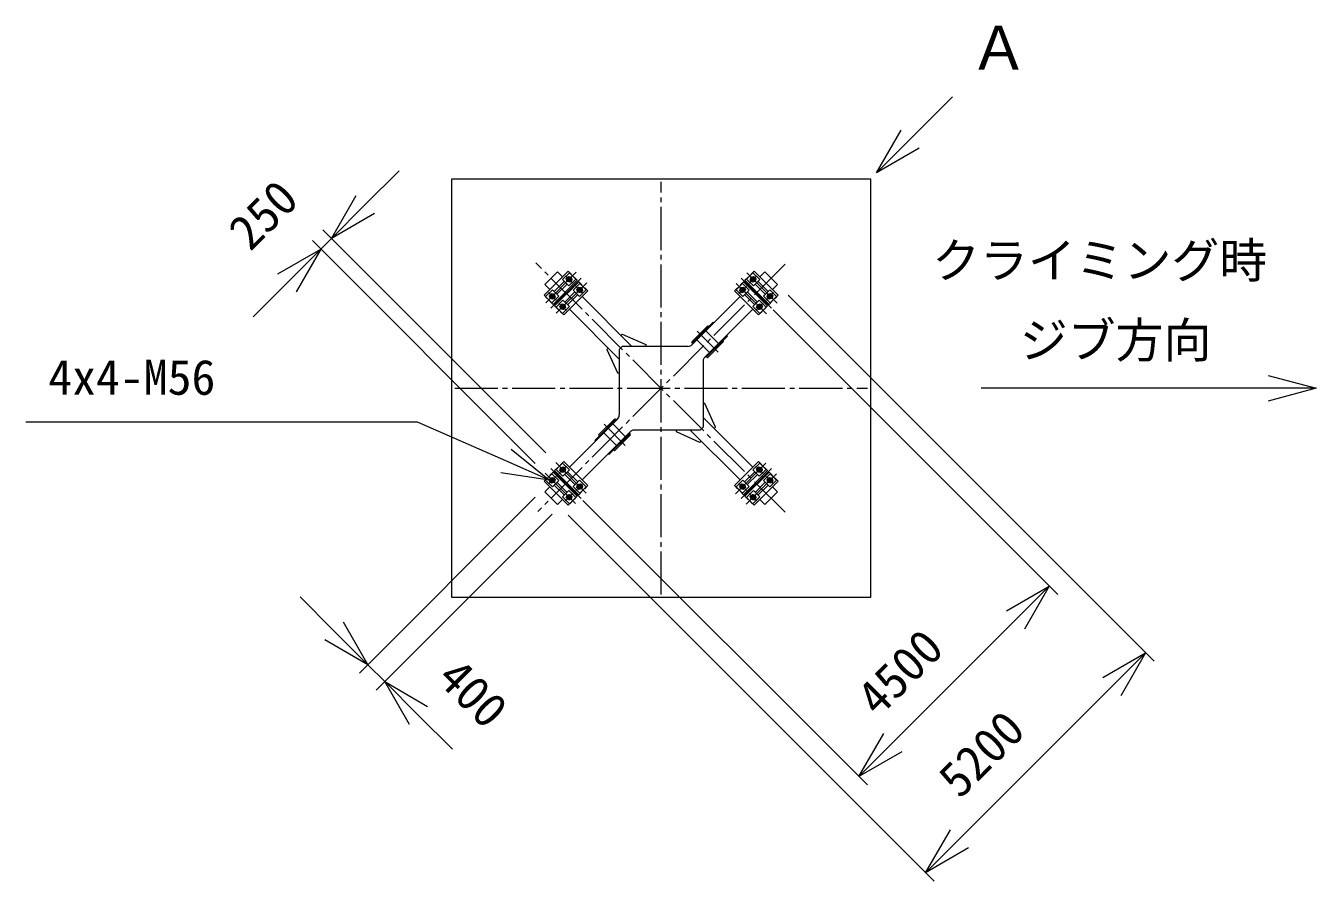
# Model space of a CAD drawing. Units: millimetres, scale not verified. Extents: x -37082 to 37030, y -50564 to 50567.
# Drawn here: x -33296 to -11727, y -50564 to -36266 of the extents above; entities that cross this region are included whole.
import ezdxf
from ezdxf.enums import TextEntityAlignment as Align

# ---------------------------------------------------------------- set-up
doc = ezdxf.new("R2010")
doc.units = ezdxf.units.MM
doc.header["$LTSCALE"] = 80
doc.header["$PDMODE"] = 32
doc.header["$PDSIZE"] = 40
doc.linetypes.add('CHAIN2', pattern=[12, 9, -1, 1, -1])
for name, color, linetype, lineweight in [('0-1_10 常用実線', 3, 'Continuous', 18), ('0-3_12 常用一点鎖線', 3, 'CHAIN2', 18), ('0-4_05 寸法', 7, 'Continuous', 18), ('0-7_21 躯体・土木、細線', 1, 'Continuous', 18)]:
    doc.layers.add(name, color=color, linetype=linetype, lineweight=lineweight)
doc.styles.add('ＭＳ ゴシック', font='')
doc.styles.get('ＭＳ ゴシック').set_extended_font_data('MS Gothic')

msp = doc.modelspace()

# ---------------------------------------------------------------- linework, layer by layer
at = {"layer": '0-1_10 常用実線'}
for p, q in [((-24463.56, -40706.6), (-24293.86, -40536.9)), ((-24261.76, -40490.6), (-24227.06, -40455.9)), ((-24249.06, -40538), (-24261.76, -40490.6)), ((-24201.66, -40550.7), (-24249.06, -40538)), ((-24227.06, -40455.9), (-24179.66, -40468.6)), ((-24166.96, -40516), (-24201.66, -40550.7)), ((-24179.66, -40468.6), (-24166.96, -40516)), ((-21185.86, -40516), (-21173.16, -40468.6)), ((-21151.16, -40550.7), (-21185.86, -40516)), ((-21173.16, -40468.6), (-21125.76, -40455.9)), ((-21103.76, -40538), (-21151.16, -40550.7)), ((-21132.76, -40463), (-21098.06, -40497.7)), ((-21091.06, -40490.6), (-21103.76, -40538)), ((-21058.86, -40536.9), (-20889.16, -40706.6)), ((-24537.56, -40780.5), (-24502.86, -40745.8)), ((-24509.86, -40738.8), (-24462.46, -40751.5)), ((-24462.46, -40751.5), (-24449.76, -40798.9)), ((-24417.66, -40752.6), (-24247.96, -40582.9)), ((-24286.86, -40883.4), (-24117.16, -40713.7)), ((-24240.86, -40929.4), (-24071.16, -40759.7)), ((-24173.66, -40614.7), (-24148.96, -40639.4)), ((-24084.96, -40667.4), (-24050.26, -40632.7)), ((-24072.26, -40714.8), (-24084.96, -40667.4)), ((-24024.86, -40727.5), (-24072.26, -40714.8)), ((-24050.26, -40632.7), (-24002.86, -40645.4)), ((-23990.16, -40692.8), (-24024.86, -40727.5)), ((-24002.86, -40645.4), (-23990.16, -40692.8)), ((-21362.66, -40692.8), (-21349.96, -40645.4)), ((-21327.96, -40727.5), (-21362.66, -40692.8)), ((-21349.96, -40645.4), (-21302.56, -40632.7)), ((-21280.56, -40714.8), (-21327.96, -40727.5)), ((-21302.56, -40632.7), (-21267.86, -40667.4)), ((-21281.66, -40759.7), (-21111.96, -40929.4)), ((-21267.86, -40667.4), (-21280.56, -40714.8)), ((-21235.66, -40713.7), (-21065.96, -40883.4)), ((-21203.86, -40639.4), (-21179.06, -40614.7)), ((-21104.86, -40582.9), (-20935.16, -40752.6)), ((-20902.96, -40798.9), (-20890.26, -40751.5)), ((-20890.26, -40751.5), (-20842.86, -40738.8)), ((-20842.86, -40738.8), (-20808.16, -40773.5)), ((-24531.86, -40820.9), (-24544.56, -40773.5)), ((-24484.46, -40833.6), (-24531.86, -40820.9)), ((-24449.76, -40798.9), (-24484.46, -40833.6)), ((-24361.06, -40851.6), (-24385.86, -40826.8)), ((-24367.86, -40950.2), (-24333.16, -40915.5)), ((-24355.16, -40997.6), (-24367.86, -40950.2)), ((-24333.16, -40915.5), (-24285.76, -40928.2)), ((-24273.06, -40975.6), (-24307.76, -41010.3)), ((-24285.76, -40928.2), (-24273.06, -40975.6)), ((-23996.96, -40791.5), (-23164.26, -41624.1)), ((-22159.26, -41594.8), (-21355.86, -40791.5)), ((-21079.76, -40975.6), (-21067.06, -40928.2)), ((-21045.06, -41010.3), (-21079.76, -40975.6)), ((-21067.06, -40928.2), (-21019.66, -40915.5)), ((-21019.66, -40915.5), (-20984.96, -40950.2)), ((-20984.96, -40950.2), (-20997.66, -40997.6)), ((-20966.96, -40826.8), (-20991.76, -40851.6)), ((-20868.26, -40833.6), (-20902.96, -40798.9)), ((-20820.86, -40820.9), (-20868.26, -40833.6)), ((-20808.16, -40773.5), (-20820.86, -40820.9)), ((-24307.76, -41010.3), (-24355.16, -40997.6)), ((-23376.36, -41836.3), (-24209.06, -41003.6)), ((-21143.76, -41003.6), (-21947.16, -41807)), ((-20997.66, -40997.6), (-21045.06, -41010.3)), ((-21930.36, -41366), (-21718.26, -41578.1)), ((-22078.86, -41514.5), (-21866.76, -41726.6)), ((-24209.06, -43644.6), (-23405.56, -42841.2)), ((-23273.86, -43133.8), (-23486.06, -42921.6)), ((-21976.36, -42812), (-21143.76, -43644.6)), ((-23193.56, -43053.4), (-23996.96, -43856.8)), ((-23422.36, -43282.3), (-23634.56, -43070.1)), ((-21355.86, -43856.8), (-22188.56, -43024.1)), ((-24367.86, -43698), (-24355.16, -43650.6)), ((-24333.16, -43732.7), (-24367.86, -43698)), ((-24355.16, -43650.6), (-24307.76, -43637.9)), ((-24285.76, -43720), (-24333.16, -43732.7)), ((-24307.76, -43637.9), (-24273.06, -43672.6)), ((-24117.16, -43934.6), (-24286.86, -43764.9)), ((-24273.06, -43672.6), (-24285.76, -43720)), ((-24071.16, -43888.6), (-24240.86, -43718.9)), ((-21111.96, -43718.9), (-21281.66, -43888.6)), ((-21065.96, -43764.9), (-21235.66, -43934.6)), ((-21079.76, -43672.6), (-21045.06, -43637.9)), ((-21067.06, -43720), (-21079.76, -43672.6)), ((-21019.66, -43732.7), (-21067.06, -43720)), ((-21045.06, -43637.9), (-20997.66, -43650.6)), ((-20984.96, -43698), (-21019.66, -43732.7)), ((-20997.66, -43650.6), (-20984.96, -43698)), ((-24544.56, -43874.8), (-24531.86, -43827.4)), ((-24509.86, -43909.5), (-24544.56, -43874.8)), ((-24531.86, -43827.4), (-24484.46, -43814.7)), ((-24462.46, -43896.8), (-24509.86, -43909.5)), ((-24484.46, -43814.7), (-24449.76, -43849.4)), ((-24293.86, -44111.3), (-24463.66, -43941.6)), ((-24449.76, -43849.4), (-24462.46, -43896.8)), ((-24247.96, -44065.4), (-24417.66, -43895.7)), ((-24385.86, -43821.4), (-24361.06, -43796.7)), ((-24084.96, -43980.8), (-24072.26, -43933.4)), ((-24050.26, -44015.5), (-24084.96, -43980.8)), ((-24072.26, -43933.4), (-24024.86, -43920.7)), ((-24024.86, -43920.7), (-23990.16, -43955.4)), ((-23990.16, -43955.4), (-24002.86, -44002.8)), ((-21362.66, -43955.4), (-21327.96, -43920.7)), ((-21349.96, -44002.8), (-21362.66, -43955.4)), ((-21327.96, -43920.7), (-21280.56, -43933.4)), ((-21267.86, -43980.8), (-21302.56, -44015.6)), ((-21280.56, -43933.4), (-21267.86, -43980.8)), ((-20935.16, -43895.7), (-21104.86, -44065.4)), ((-20889.16, -43941.6), (-21058.86, -44111.3)), ((-20991.76, -43796.7), (-20966.96, -43821.4)), ((-20902.96, -43849.4), (-20868.26, -43814.7)), ((-20890.26, -43896.8), (-20902.96, -43849.4)), ((-20842.86, -43909.5), (-20890.26, -43896.8)), ((-20868.26, -43814.7), (-20820.86, -43827.4)), ((-20815.26, -43867.7), (-20849.96, -43902.4)), ((-20820.86, -43827.4), (-20808.16, -43874.8)), ((-24261.76, -44157.6), (-24249.06, -44110.2)), ((-24219.96, -44185.3), (-24254.66, -44150.6)), ((-24249.06, -44110.2), (-24201.66, -44097.5)), ((-24179.66, -44179.6), (-24227.06, -44192.3)), ((-24201.66, -44097.5), (-24166.96, -44132.2)), ((-24166.96, -44132.2), (-24179.66, -44179.6)), ((-24148.96, -44008.8), (-24173.66, -44033.6)), ((-24002.86, -44002.8), (-24050.26, -44015.5)), ((-21302.56, -44015.6), (-21349.96, -44002.8)), ((-21179.06, -44033.6), (-21203.86, -44008.8)), ((-21185.86, -44132.2), (-21151.16, -44097.5)), ((-21173.16, -44179.6), (-21185.86, -44132.2)), ((-21125.76, -44192.3), (-21173.16, -44179.6)), ((-21151.16, -44097.5), (-21103.76, -44110.2)), ((-21091.06, -44157.6), (-21125.76, -44192.3)), ((-21103.76, -44110.2), (-21091.06, -44157.6))]:
    msp.add_line(p, q, dxfattribs=at)
for points in [[(-24180.76, -40423.8), (-24177.26, -40420.2), (-24230.26, -40367.2), (-24633.36, -40770.3), (-24580.26, -40823.3), (-24576.76, -40819.8)], [(-24537.86, -40674.8), (-24620.96, -40591.7), (-24408.76, -40379.6), (-24325.76, -40462.7)], [(-24134.76, -40469.7), (-24131.26, -40466.2), (-24078.26, -40519.2), (-24481.26, -40922.3), (-24534.36, -40869.3), (-24530.76, -40865.7)], [(-24003.96, -40600.6), (-24000.46, -40597), (-24053.46, -40544), (-24456.56, -40947), (-24403.46, -41000.1), (-24399.96, -40996.5)], [(-20952.86, -40996.5), (-20949.26, -41000.1), (-20896.26, -40947), (-21299.26, -40544), (-21352.36, -40597), (-21348.76, -40600.6)], [(-20821.96, -40865.7), (-20818.46, -40869.3), (-20871.46, -40922.3), (-21274.56, -40519.2), (-21221.56, -40466.2), (-21217.96, -40469.7)], [(-20776.06, -40819.8), (-20772.56, -40823.3), (-20719.46, -40770.3), (-21122.56, -40367.2), (-21175.56, -40420.2), (-21172.06, -40423.8)], [(-21027.06, -40462.7), (-20943.96, -40379.6), (-20731.86, -40591.7), (-20814.96, -40674.8)], [(-23958.06, -40646.5), (-23954.46, -40643), (-23901.46, -40696), (-24304.56, -41099.1), (-24357.56, -41046), (-24353.96, -41042.5)], [(-20998.76, -41042.5), (-20995.26, -41046), (-21048.26, -41099.1), (-21451.36, -40696), (-21398.26, -40643), (-21394.76, -40646.5)], [(-22150.26, -41563.3), (-22165.86, -41547.7), (-21897.16, -41279), (-21881.56, -41294.6)], [(-22146.06, -41581.7), (-22157.36, -41570.3), (-21803.86, -41216.8), (-21792.56, -41228.1)], [(-22229.96, -41624.1), (-23326.36, -41624.1), (-23376.36, -41674.1), (-23376.36, -42770.6)], [(-23348.16, -41440.2), (-23325.26, -41417.3), (-22933.86, -41593.9), (-22933.86, -41624.1)], [(-21933.96, -41793.8), (-21922.66, -41805.1), (-21569.06, -41451.6), (-21580.36, -41440.2)], [(-21915.56, -41798), (-21899.96, -41813.6), (-21631.26, -41544.9), (-21646.86, -41529.3)], [(-23560.26, -41652.4), (-23583.16, -41675.3), (-23406.56, -42066.7), (-23376.36, -42066.7)], [(-21947.06, -41807), (-21955.36, -41816.3), (-21962.36, -41826.7), (-21968.06, -41837.8), (-21972.36, -41849.5), (-21975.16, -41861.7), (-21976.36, -41874.1), (-21976.36, -41877.7), (-21976.36, -42974.1), (-22026.36, -43024.1), (-23122.86, -43024.1), (-23135.36, -43024.9), (-23147.56, -43027.2), (-23159.46, -43031.1), (-23170.76, -43036.4), (-23181.36, -43043), (-23190.96, -43051), (-23193.56, -43053.4)], [(-21792.56, -42995.9), (-21769.66, -42973), (-21946.26, -42581.6), (-21976.36, -42581.6)], [(-23418.86, -42854.5), (-23430.16, -42843.1), (-23783.76, -43196.7), (-23772.46, -43208)], [(-23437.26, -42850.2), (-23452.76, -42834.7), (-23721.46, -43103.4), (-23705.96, -43118.9)], [(-23206.76, -43066.6), (-23195.46, -43077.9), (-23548.96, -43431.5), (-23560.26, -43420.1)], [(-23202.46, -43085), (-23186.96, -43100.5), (-23455.66, -43369.2), (-23471.16, -43353.7)], [(-22004.66, -43208), (-22027.56, -43230.9), (-22418.96, -43054.3), (-22418.96, -43024.1)], [(-24353.96, -43605.8), (-24357.56, -43602.2), (-24304.56, -43549.2), (-23901.46, -43952.2), (-23954.46, -44005.3), (-23958.06, -44001.7)], [(-21394.76, -44001.7), (-21398.26, -44005.3), (-21451.36, -43952.2), (-21048.26, -43549.2), (-20995.26, -43602.2), (-20998.76, -43605.8)], [(-24530.76, -43782.5), (-24534.36, -43779), (-24481.26, -43726), (-24078.26, -44129), (-24131.26, -44182), (-24134.76, -44178.5)], [(-24399.96, -43651.7), (-24403.46, -43648.2), (-24456.56, -43701.2), (-24053.46, -44104.3), (-24000.46, -44051.2), (-24003.96, -44047.7)], [(-21348.76, -44047.7), (-21352.36, -44051.2), (-21299.26, -44104.3), (-20896.26, -43701.2), (-20949.26, -43648.2), (-20952.86, -43651.7)], [(-21217.96, -44178.5), (-21221.56, -44182), (-21274.56, -44129), (-20871.46, -43726), (-20818.46, -43779), (-20822.06, -43782.5)], [(-24576.76, -43828.5), (-24580.26, -43825), (-24633.36, -43878), (-24230.26, -44281), (-24177.26, -44228), (-24180.76, -44224.5)], [(-24325.76, -44185.6), (-24408.76, -44268.7), (-24620.96, -44056.5), (-24537.86, -43973.5)], [(-21172.06, -44224.5), (-21175.56, -44228), (-21122.56, -44281), (-20719.46, -43878), (-20772.56, -43825), (-20776.06, -43828.5)], [(-20814.96, -43973.5), (-20731.86, -44056.5), (-20943.96, -44268.7), (-21027.06, -44185.6)]]:
    msp.add_lwpolyline(points, dxfattribs=at)
for points in [[(-24210.86, -40393.7), (-24323.96, -40506.9), (-24217.86, -40612.9), (-24104.76, -40499.8)], [(-21028.86, -40506.9), (-21141.96, -40393.7), (-21248.06, -40499.8), (-21134.86, -40612.9)], [(-24493.66, -40676.6), (-24606.76, -40789.7), (-24500.76, -40895.8), (-24387.56, -40782.6)], [(-24034.06, -40570.5), (-24147.16, -40683.6), (-24041.16, -40789.7), (-23927.96, -40676.6)], [(-21205.66, -40683.6), (-21318.76, -40570.5), (-21424.86, -40676.6), (-21311.66, -40789.7)], [(-20745.96, -40789.7), (-20859.16, -40676.6), (-20965.16, -40782.6), (-20852.06, -40895.8)], [(-24316.86, -40853.3), (-24430.06, -40966.5), (-24323.96, -41072.5), (-24210.86, -40959.4)], [(-20922.76, -40966.5), (-21035.86, -40853.3), (-21141.96, -40959.4), (-21028.86, -41072.5)], [(-24606.76, -43858.5), (-24493.66, -43971.7), (-24387.56, -43865.6), (-24500.76, -43752.5)], [(-24430.06, -43681.8), (-24316.86, -43794.9), (-24210.86, -43688.8), (-24323.96, -43575.7)], [(-21035.96, -43794.9), (-20922.76, -43681.8), (-21028.86, -43575.7), (-21141.96, -43688.8)], [(-20859.16, -43971.7), (-20745.96, -43858.5), (-20852.06, -43752.5), (-20965.16, -43865.6)], [(-24147.16, -43964.6), (-24034.06, -44077.7), (-23927.96, -43971.7), (-24041.16, -43858.5)], [(-21318.76, -44077.7), (-21205.66, -43964.6), (-21311.66, -43858.5), (-21424.86, -43971.7)], [(-24323.96, -44141.4), (-24210.86, -44254.5), (-24104.76, -44148.5), (-24217.86, -44035.3)], [(-21141.96, -44254.5), (-21028.86, -44141.4), (-21134.86, -44035.3), (-21248.06, -44148.5)]]:
    msp.add_lwpolyline(points, close=True, dxfattribs=at)
for centre, radius in [((-24214.36, -40503.3), 42.5), ((-24214.36, -40503.3), 28), ((-24214.36, -40503.3), 20), ((-21138.46, -40503.3), 42.5), ((-21138.46, -40503.3), 28), ((-21138.46, -40503.3), 20), ((-24497.16, -40786.2), 42.5), ((-24497.16, -40786.2), 28), ((-24497.16, -40786.2), 20), ((-24037.56, -40680.1), 42.5), ((-24037.56, -40680.1), 28), ((-24037.56, -40680.1), 20), ((-21315.26, -40680.1), 42.5), ((-21315.26, -40680.1), 28), ((-21315.26, -40680.1), 20), ((-20855.56, -40786.2), 42.5), ((-20855.56, -40786.2), 28), ((-20855.56, -40786.2), 20), ((-24320.46, -40962.9), 42.5), ((-24320.46, -40962.9), 28), ((-24320.46, -40962.9), 20), ((-21032.36, -40962.9), 42.5), ((-21032.36, -40962.9), 28), ((-21032.36, -40962.9), 20), ((-24320.46, -43685.3), 42.5), ((-24320.46, -43685.3), 28), ((-24320.46, -43685.3), 20), ((-21032.36, -43685.3), 42.5), ((-21032.36, -43685.3), 28), ((-21032.36, -43685.3), 20), ((-24497.16, -43862.1), 42.5), ((-24497.16, -43862.1), 28), ((-24497.16, -43862.1), 20), ((-24037.56, -43968.1), 42.5), ((-24037.56, -43968.1), 28), ((-24037.56, -43968.1), 20), ((-21315.26, -43968.1), 42.5), ((-21315.26, -43968.1), 28), ((-21315.26, -43968.1), 20), ((-20855.56, -43862.1), 42.5), ((-20855.56, -43862.1), 28), ((-20855.56, -43862.1), 20), ((-24214.36, -44144.9), 42.5), ((-24214.36, -44144.9), 28), ((-24214.36, -44144.9), 20), ((-21138.46, -44144.9), 42.5), ((-21138.46, -44144.9), 28), ((-21138.46, -44144.9), 20)]:
    msp.add_circle(centre, radius, dxfattribs=at)
for centre, start, end in [((-22229.96, -41524.1), 270, 315), ((-23476.36, -42770.6), 315, 0)]:
    msp.add_arc(centre, 100, start, end, dxfattribs=at)
msp.add_point((-22676.36, -42324.1), dxfattribs=at)
at = {"layer": '0-3_12 常用一点鎖線'}
for p, q in [((-22676.41, -45774.1), (-22676.41, -38874.1)), ((-20604.86, -44395.6), (-24770.56, -40230)), ((-20604.86, -40252.6), (-24738.96, -44386.7)), ((-24096.06, -40385.1), (-24616.56, -40905.5)), ((-24015.49, -40481.23), (-24519.31, -40985.06)), ((-24150.76, -40567), (-24274.46, -40443.2)), ((-21337.29, -40481.21), (-20833.47, -40985.04)), ((-20737.36, -40904.4), (-21257.86, -40383.9)), ((-21202.06, -40567), (-21078.36, -40443.2)), ((-24433.56, -40849.8), (-24557.26, -40726.1)), ((-23919.36, -40561.8), (-24439.76, -41082.3)), ((-23977.46, -40740.2), (-24101.26, -40616.5)), ((-20914.16, -41081.2), (-21434.56, -40560.7)), ((-21375.36, -40740.2), (-21251.56, -40616.5)), ((-20919.26, -40849.8), (-20795.46, -40726.1)), ((-24260.36, -41023), (-24384.06, -40899.3)), ((-21092.46, -41023), (-20968.76, -40899.3)), ((-22075.36, -41369.5), (-21721.76, -41723.1)), ((-26126.36, -42324.1), (-19226.36, -42324.1)), ((-23277.46, -43278.7), (-23630.96, -42925.2)), ((-24438.66, -43567), (-23918.16, -44087.5)), ((-21433.46, -44086.4), (-20912.96, -43565.9)), ((-24615.46, -43743.8), (-24094.96, -44264.3)), ((-24519.29, -43663.21), (-24015.47, -44167.04)), ((-24260.36, -43625.2), (-24384.06, -43748.9)), ((-20833.47, -43663.16), (-21337.3, -44166.99)), ((-21256.66, -44263.2), (-20736.26, -43742.7)), ((-21092.46, -43625.2), (-20968.76, -43748.9)), ((-24433.56, -43798.4), (-24557.26, -43922.2)), ((-23977.46, -43908), (-24101.26, -44031.8)), ((-21375.36, -43908), (-21251.56, -44031.8)), ((-20919.26, -43798.4), (-20795.46, -43922.2)), ((-24150.76, -44081.3), (-24274.46, -44205)), ((-21202.06, -44081.3), (-21078.36, -44205))]:
    msp.add_line(p, q, dxfattribs=at)
at = {"layer": '0-4_05 寸法'}
for p, q in [((-18512.59, -38160.33), (-17804.86, -37452.6)), ((-19078.27, -38726.01), (-18512.59, -38160.33)), ((-27621.5, -39253.91), (-27055.89, -38688.14)), ((-28187.1, -39819.68), (-27621.5, -39253.91)), ((-24603.29, -43402.45), (-28328.54, -39678.28)), ((-24780.06, -43579.27), (-28505.32, -39855.1)), ((-28187.1, -39819.68), (-28363.87, -39996.51)), ((-28363.87, -39996.51), (-28929.48, -40562.27)), ((-28929.48, -40562.27), (-29495.08, -41128.04)), ((-20555.06, -40768.49), (-14436.7, -46886.86)), ((-20802.54, -41015.97), (-16045.98, -45772.53)), ((-12526.56, -42324.1), (-17324.72, -42324.1)), ((-11726.56, -42324.1), (-12526.56, -42324.1)), ((-24539.66, -43862.1), (-25271.72, -43539.48)), ((-24780, -44144.94), (-27721.09, -47086.03)), ((-23984.54, -44197.97), (-19227.98, -48954.53)), ((-24497.2, -44427.74), (-27438.29, -47368.83)), ((-24232.01, -44445.44), (-18113.65, -50563.81)), ((-16187.4, -45631.11), (-16753.08, -46196.79)), ((-28145.35, -46378.92), (-28711.04, -45813.24)), ((-18803.71, -48247.42), (-16753.08, -46196.79)), ((-27579.67, -46944.61), (-28145.35, -46378.92)), ((-14578.12, -46745.44), (-15143.8, -47311.12)), ((-27579.67, -46944.61), (-27296.87, -47227.41)), ((-27296.87, -47227.41), (-26731.18, -47793.09)), ((-17689.38, -49856.7), (-15143.8, -47311.12)), ((-26731.18, -47793.09), (-26165.49, -48358.78)), ((-19369.4, -48813.11), (-18803.71, -48247.42)), ((-18255.07, -50422.39), (-17689.38, -49856.7))]:
    msp.add_line(p, q, dxfattribs=at)
for points in [[(-18361.01, -38311.9), (-19078.27, -38726.01), (-18664.16, -38008.75)], [(-27469.9, -39405.46), (-28187.1, -39819.68), (-27773.09, -39102.36)], [(-29081.07, -40410.72), (-28363.87, -39996.51), (-28777.88, -40713.83)], [(-12526.56, -42109.74), (-11726.56, -42324.1), (-12526.56, -42538.46)], [(-25271.72, -43539.48), (-26747.02, -42889.31), (-33296.33, -42889.31)], [(-25185.27, -43343.32), (-24539.66, -43862.1), (-25358.16, -43735.63)], [(-16904.66, -46045.22), (-16187.4, -45631.11), (-16601.51, -46348.37)], [(-27993.78, -46227.35), (-27579.67, -46944.61), (-28296.93, -46530.5)], [(-15295.38, -47159.55), (-14578.12, -46745.44), (-14992.23, -47462.7)], [(-26882.75, -47944.67), (-27296.87, -47227.41), (-26579.6, -47641.52)], [(-18652.14, -48399), (-19369.4, -48813.11), (-18955.29, -48095.85)], [(-17537.81, -50008.28), (-18255.07, -50422.39), (-17840.96, -49705.13)]]:
    msp.add_lwpolyline(points, dxfattribs=at)
at = {"layer": '0-7_21 躯体・土木、細線'}
msp.add_lwpolyline([(-26176.41, -38824.15), (-19176.41, -38824.15), (-19176.41, -45824.15), (-26176.41, -45824.15)], close=True, dxfattribs=at)

# ---------------------------------------------------------------- texts
at = {"layer": '0-4_05 寸法', "style": 'ＭＳ ゴシック'}
for s, height, p in [('Ａ', 733.1, (-17531.15, -37220.59)), ('クライミング時', 586.5, (-18146.28, -40656.01)), ('ジブ方向', 586.5, (-16679.61, -41989.34)), ('4x4-M56', 586.5, (-32920.35, -42609.31))]:
    msp.add_text(s, height=height, dxfattribs=at).set_placement(p, align=Align.BOTTOM_LEFT)
for s, rotation, p in [('250', 45.008, (-29420.96, -40176.96)), ('4500', 45, (-18919.2, -47966.93)), ('400', 315, (-26574.71, -47328.87)), ('5200', 45, (-17557.39, -49328.73))]:
    msp.add_text(s, height=586.5, rotation=rotation, dxfattribs=at).set_placement(p, align=Align.BOTTOM_LEFT)

doc.saveas('drawing.dxf')
